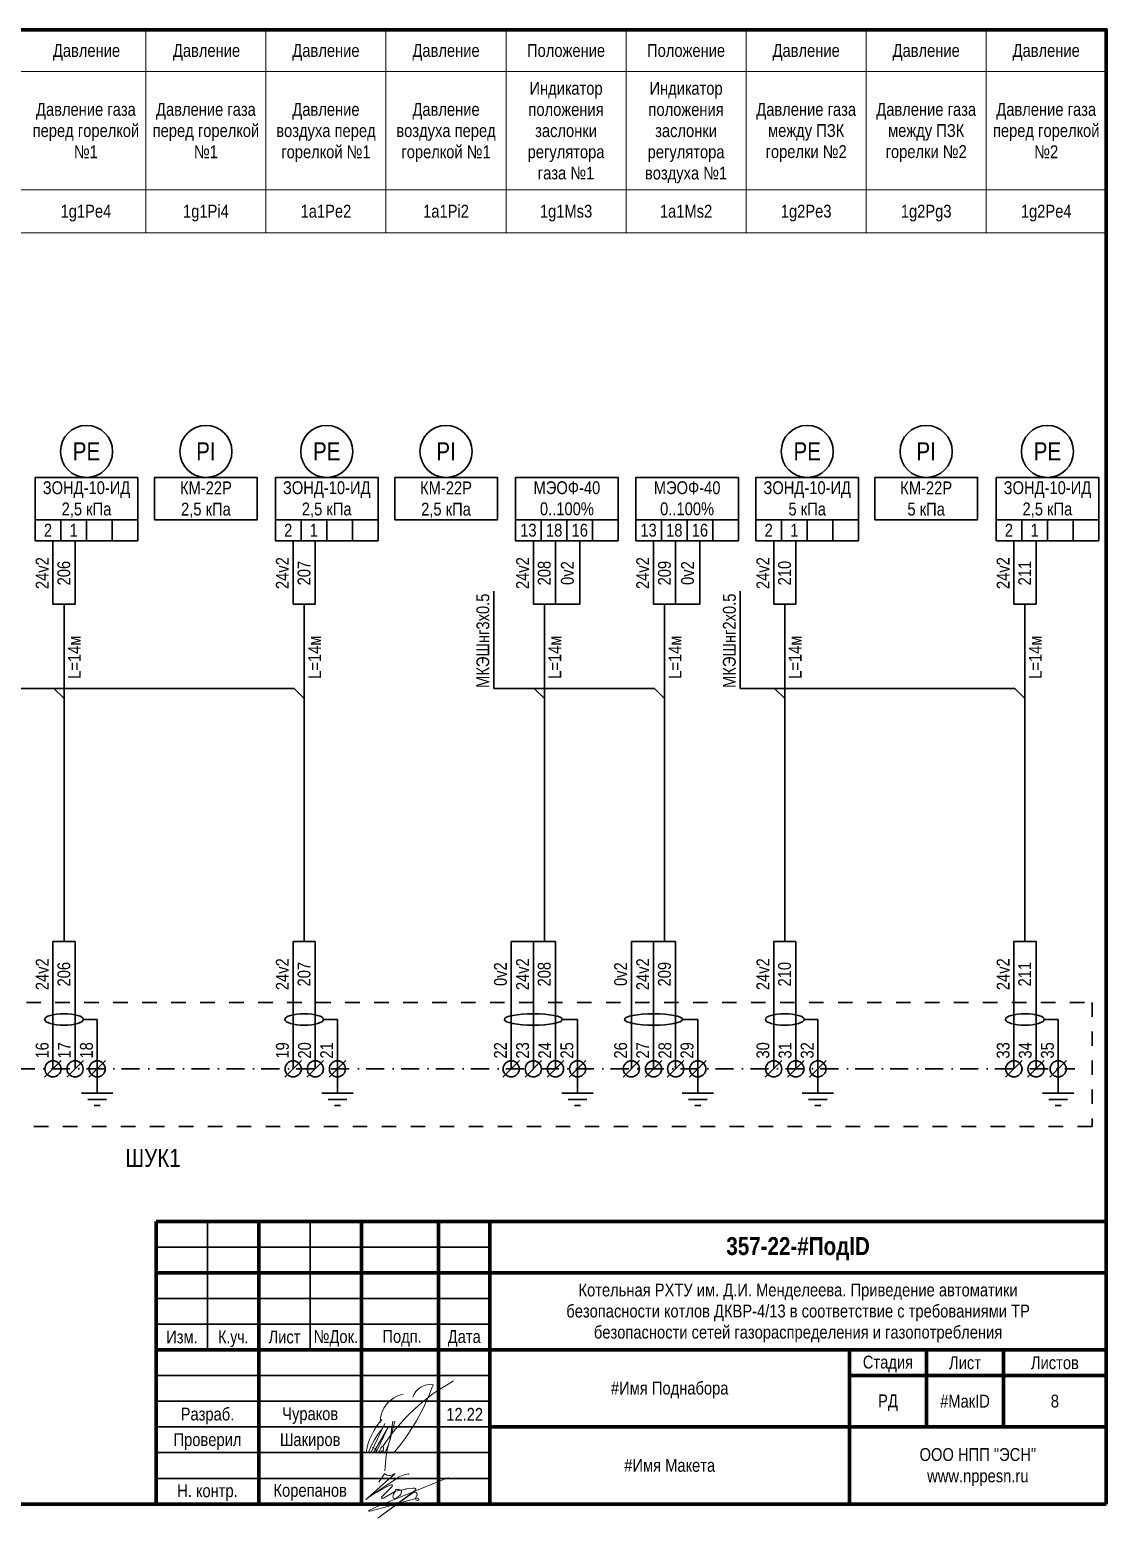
# Model space of a CAD drawing. Header units: millimetres. Extents: x -6000 to 26000, y -6000 to 26000.
# Drawn here: x 205.4 to 415, y -1564.5 to -1274.7 of the extents above; entities that cross this region are included whole.
import ezdxf

# ---------------------------------------------------------------- set-up
doc = ezdxf.new("R2010")
doc.units = ezdxf.units.MM
doc.header["$MEASUREMENT"] = 0
doc.linetypes.add('Штриховая', pattern=[5.644444, 2.822222, -2.822222])
doc.linetypes.add('Штрихпунктирная', pattern=[6.702778, 3.527778, -1.763889, 0, -1.411111])
for name, color, linetype, lineweight in [('0_Ном._пера__1', 7, 'Continuous', 15), ('0_Ном._пера__21', 7, 'Continuous', 30), ('0_Ном._пера__246', 7, 'Continuous', 100), ('2D - Общий_Ном._пера__1', 7, 'Continuous', 15), ('2D - Общий_Ном._пера__21', 7, 'Continuous', 30), ('Аннотация - Текст_Ном._пера__1', 7, 'Continuous', 15), ('Аннотация - Текст_Ном._пера__21', 7, 'Continuous', 30)]:
    doc.layers.add(name, color=color, linetype=linetype, lineweight=lineweight)
doc.layers.add('0_Ном._пера__9', color=7, linetype='Continuous', lineweight=15, true_color=0x3dad99)
doc.styles.add('СГЕНЕРИР_СТИЛЬ_1', font='')
doc.styles.add('СГЕНЕРИР_СТИЛЬ_4', font='')
doc.styles.get('СГЕНЕРИР_СТИЛЬ_1').set_extended_font_data('Arial Narrow')
doc.styles.get('СГЕНЕРИР_СТИЛЬ_4').set_extended_font_data('Arial Narrow', bold=True)

msp = doc.modelspace()

# ---------------------------------------------------------------- linework, layer by layer
at = {"layer": '0_Ном._пера__21', "color": 7, "linetype": 'Continuous', "lineweight": 30}
for p, q in [((415, -1506.69), (230, -1506.69)), ((230, -1506.69), (230, -1561.69)), ((240, -1506.69), (240, -1531.69)), ((250, -1506.69), (250, -1561.69)), ((260, -1506.69), (260, -1531.69)), ((270, -1506.69), (270, -1561.69)), ((285, -1506.69), (285, -1561.69)), ((295, -1506.69), (295, -1561.69)), ((230, -1511.69), (295, -1511.69)), ((415, -1516.69), (230, -1516.69)), ((230, -1521.69), (295, -1521.69)), ((295, -1526.69), (230, -1526.69)), ((415, -1531.69), (230, -1531.69)), ((365, -1561.69), (365, -1531.69)), ((380, -1531.69), (380, -1546.69)), ((395, -1531.69), (395, -1546.69)), ((295, -1536.69), (230, -1536.69)), ((415, -1536.69), (365, -1536.69)), ((295, -1541.69), (230, -1541.69)), ((295, -1546.69), (230, -1546.69)), ((415, -1546.69), (295, -1546.69)), ((295, -1551.69), (230, -1551.69)), ((295, -1556.69), (230, -1556.69))]:
    msp.add_line(p, q, dxfattribs=at)
at = {"layer": '0_Ном._пера__246', "color": 7, "linetype": 'Continuous', "lineweight": 100}
for p, q in [((415, -1506.69), (230, -1506.69)), ((230, -1506.69), (230, -1561.69)), ((250, -1506.69), (250, -1561.69)), ((270, -1506.69), (270, -1561.69)), ((285, -1506.69), (285, -1561.69)), ((295, -1506.69), (295, -1561.69)), ((415, -1516.69), (230, -1516.69)), ((415, -1531.69), (230, -1531.69)), ((365, -1561.69), (365, -1531.69)), ((380, -1531.69), (380, -1546.69)), ((395, -1531.69), (395, -1546.69)), ((415, -1536.69), (365, -1536.69)), ((415, -1546.69), (295, -1546.69))]:
    msp.add_line(p, q, dxfattribs=at)
at = {"layer": '0_Ном._пера__246', "color": 7, "linetype": 'Continuous', "lineweight": 100, "flags": 128}
msp.add_lwpolyline([(415, -1561.69), (415, -1274.69), (20, -1274.69), (20, -1561.69)], close=True, dxfattribs=at)
at = {"layer": '0_Ном._пера__9', "color": 135, "linetype": 'Continuous', "lineweight": 15, "true_color": 0x3dad99}
for p, q in [((274.54, -1546.03), (271.86, -1551.58)), ((272.35, -1551.68), (275.1, -1546.89)), ((275.1, -1546.89), (272.84, -1551.58)), ((275.49, -1549.33), (276.47, -1545.57)), ((275.49, -1549.33), (276.07, -1545.59)), ((274.53, -1551.84), (275.27, -1550.1)), ((273.33, -1551.68), (273.51, -1551.36)), ((274.27, -1550.75), (274.13, -1551.79))]:
    msp.add_line(p, q, dxfattribs=at)
at = {"layer": '0_Ном._пера__9', "color": 135, "linetype": 'Continuous', "lineweight": 15, "true_color": 0x3dad99, "flags": 128}
for points in [[(273.37, -1557.45), (274.48, -1555.82, -0.414214), (274.51, -1555.81), (274.64, -1555.9, 0.267949), (275.98, -1556), (276.48, -1555.76, -0.775573), (276.51, -1555.79), (271.17, -1560.54), (270.81, -1560.88), (270.95, -1560.74, 0.030067), (271.39, -1560.37), (276.91, -1556.68, -0.091908), (278.11, -1556.1), (279.12, -1555.83, -0.933541), (279.19, -1555.95)], [(271.87, -1560.06), (275.11, -1558.22, -0.08719), (275.64, -1557.99), (275.75, -1557.96, -0.702393), (275.98, -1558.3), (273.94, -1560.32, 0.136086), (273.9, -1560.43, 0.443716), (274.02, -1560.57), (274.18, -1560.57, 0.161222), (274.25, -1560.54), (276.29, -1559.35, -0.026522), (276.38, -1559.28, -0.768791), (276.46, -1559.35), (276.23, -1559.79, 0.105043), (276.11, -1560.21, 0.43472), (276.54, -1560.67, 0.16132), (276.66, -1560.63), (277.28, -1560.17, 0.102211), (277.56, -1559.85), (277.58, -1559.81, -0.023478), (277.62, -1559.75, 0.197304), (277.75, -1559.2, 0.161257), (277.69, -1559.09, 0.094433), (277.46, -1558.93), (277.44, -1558.92, 0.083774), (277.2, -1558.87, 0.05387), (276.8, -1558.89, 0.985858), (276.69, -1559.21), (278.65, -1558.77, -0.027151), (278.73, -1558.76), (280.02, -1558.61, -0.046388), (280.15, -1558.61), (280.38, -1558.63, -0.65616), (280.5, -1558.98), (273.14, -1564.46), (279.32, -1559.96), (280.16, -1559.4), (280.27, -1559.39, -0.038414), (280.38, -1559.38), (280.48, -1559.38), (280.5, -1559.38, -0.402341), (280.8, -1559.99, 0.020676), (280.78, -1560.05), (280.55, -1560.42, 0.467701), (280.83, -1561.03, 0.131652), (281.07, -1560.95, 0.726247), (280.97, -1560.57), (280.88, -1560.56, 0.115506), (280.74, -1560.57), (274.6, -1562.28), (271.6, -1563.11), (271.48, -1563.1, -0.747293), (271.44, -1562.95), (273.5, -1561.97), (286.93, -1556.5)]]:
    msp.add_lwpolyline(points, format="xyb", dxfattribs=at)
at = {"layer": '0_Ном._пера__9', "color": 135, "linetype": 'Continuous', "lineweight": 15, "true_color": 0x3dad99}
for centre, radius, start, end in [((306.41, -1571.52), 38.51, 118.6981, 146.8966), ((243.78, -1524.19), 42.61, 319.6537, 340.3805), ((283.34, -1541.97), 3.52, 80.6082, 161.7985), ((279.27, -1545.83), 5.66, 101.6434, 180.3746), ((283.79, -1553.93), 13.12, 138.6736, 169.7126), ((286.05, -1556.93), 15.59, 139.9163, 160.3208), ((296.11, -1555.57), 21.55, 163.167, 179.0964), ((272.19, -1551.38), 0.668, 353.3227, 96.6773), ((273.35, -1551.08), 0.661, 268.7016, 341.1724)]:
    msp.add_arc(centre, radius, start, end, dxfattribs=at)
msp.add_ellipse((273.9, -1551.15), major_axis=(0.248, 0.662), ratio=0.421875, dxfattribs=at)
at = {"layer": '2D - Общий_Ном._пера__1', "color": 7, "linetype": 'Continuous', "lineweight": 15}
for p, q in [((228.01, -1274.69), (228.01, -1314.23)), ((251.39, -1274.69), (251.39, -1314.23)), ((274.76, -1274.69), (274.76, -1314.23)), ((298.13, -1274.69), (298.13, -1314.23)), ((321.51, -1274.69), (321.51, -1314.23)), ((344.88, -1274.69), (344.88, -1314.23)), ((368.25, -1274.69), (368.25, -1314.23)), ((391.63, -1274.69), (391.63, -1314.23)), ((20, -1282.81), (415, -1282.81)), ((20, -1305.87), (415, -1305.87)), ((20, -1314.23), (415, -1314.23))]:
    msp.add_line(p, q, dxfattribs=at)
at = {"layer": '2D - Общий_Ном._пера__21', "color": 7, "linetype": 'Continuous', "lineweight": 30}
for p, q in [((206.45, -1361.85), (226.45, -1361.85)), ((206.45, -1374.2), (206.45, -1361.85)), ((226.45, -1361.85), (226.45, -1374.2)), ((253.22, -1361.85), (273.22, -1361.85)), ((253.22, -1374.2), (253.22, -1361.85)), ((273.22, -1361.85), (273.22, -1374.2)), ((299.99, -1361.85), (319.99, -1361.85)), ((299.99, -1374.2), (299.99, -1361.85)), ((319.99, -1361.85), (319.99, -1374.2)), ((323.39, -1361.85), (343.39, -1361.85)), ((323.39, -1374.2), (323.39, -1361.85)), ((343.39, -1361.85), (343.39, -1374.2)), ((346.78, -1361.85), (366.78, -1361.85)), ((346.78, -1374.2), (346.78, -1361.85)), ((366.78, -1361.85), (366.78, -1374.2)), ((393.55, -1361.85), (413.55, -1361.85)), ((393.55, -1374.2), (393.55, -1361.85)), ((413.55, -1361.85), (413.55, -1374.2)), ((206.45, -1370.08), (226.45, -1370.08)), ((211.45, -1374.2), (211.45, -1370.08)), ((216.45, -1374.2), (216.45, -1370.08)), ((221.45, -1374.2), (221.45, -1370.08)), ((253.22, -1370.08), (273.22, -1370.08)), ((258.22, -1374.2), (258.22, -1370.08)), ((263.22, -1374.2), (263.22, -1370.08)), ((268.22, -1374.2), (268.22, -1370.08)), ((299.99, -1370.08), (319.99, -1370.08)), ((304.99, -1374.2), (304.99, -1370.08)), ((309.99, -1374.2), (309.99, -1370.08)), ((314.99, -1374.2), (314.99, -1370.08)), ((323.39, -1370.08), (343.39, -1370.08)), ((328.39, -1374.2), (328.39, -1370.08)), ((333.39, -1374.2), (333.39, -1370.08)), ((338.39, -1374.2), (338.39, -1370.08)), ((346.78, -1370.08), (366.78, -1370.08)), ((351.78, -1374.2), (351.78, -1370.08)), ((356.78, -1374.2), (356.78, -1370.08)), ((361.78, -1374.2), (361.78, -1370.08)), ((393.55, -1370.08), (413.55, -1370.08)), ((398.55, -1374.2), (398.55, -1370.08)), ((403.55, -1374.2), (403.55, -1370.08)), ((408.55, -1374.2), (408.55, -1370.08)), ((226.45, -1374.2), (206.45, -1374.2)), ((209.91, -1386.48), (209.91, -1374.2)), ((214.22, -1386.48), (214.22, -1374.2)), ((273.22, -1374.2), (253.22, -1374.2)), ((256.68, -1386.48), (256.68, -1374.2)), ((260.99, -1386.48), (260.99, -1374.2)), ((319.99, -1374.2), (299.99, -1374.2)), ((303.45, -1386.48), (303.45, -1374.2)), ((307.76, -1386.48), (307.76, -1374.2)), ((312.49, -1386.48), (312.49, -1374.2)), ((343.39, -1374.2), (323.39, -1374.2)), ((326.85, -1386.48), (326.85, -1374.2)), ((331.16, -1386.48), (331.16, -1374.2)), ((335.89, -1386.48), (335.89, -1374.2)), ((366.78, -1374.2), (346.78, -1374.2)), ((350.25, -1386.48), (350.25, -1374.2)), ((354.56, -1386.48), (354.56, -1374.2)), ((413.55, -1374.2), (393.55, -1374.2)), ((397.02, -1386.48), (397.02, -1374.2)), ((401.33, -1386.48), (401.33, -1374.2)), ((295.75, -1383.96), (295.75, -1402.9)), ((343.74, -1383.96), (343.74, -1402.9)), ((209.91, -1386.48), (214.22, -1386.48)), ((212.07, -1386.48), (212.07, -1452.15)), ((256.68, -1386.48), (260.99, -1386.48)), ((258.84, -1386.48), (258.84, -1452.15)), ((303.45, -1386.48), (312.49, -1386.48)), ((305.61, -1386.48), (305.61, -1452.15)), ((326.85, -1386.48), (335.89, -1386.48)), ((329, -1386.48), (329, -1452.15)), ((350.25, -1386.48), (354.56, -1386.48)), ((352.4, -1386.48), (352.4, -1452.15)), ((397.02, -1386.48), (401.33, -1386.48)), ((399.17, -1386.48), (399.17, -1452.15)), ((34.11, -1402.9), (256.86, -1402.9)), ((212.07, -1404.87), (210.09, -1402.9)), ((258.84, -1404.87), (256.86, -1402.9)), ((295.75, -1402.9), (327.03, -1402.9)), ((305.61, -1404.87), (303.63, -1402.9)), ((329, -1404.87), (327.03, -1402.9)), ((343.74, -1402.9), (397.22, -1402.9)), ((352.4, -1404.87), (350.43, -1402.9)), ((399.17, -1404.87), (397.2, -1402.9)), ((209.91, -1476.98), (209.91, -1452.15)), ((209.91, -1452.15), (214.22, -1452.15)), ((214.22, -1476.98), (214.22, -1452.15)), ((256.68, -1476.98), (256.68, -1452.15)), ((256.68, -1452.15), (260.99, -1452.15)), ((260.99, -1476.98), (260.99, -1452.15)), ((299.14, -1476.98), (299.14, -1452.15)), ((299.14, -1452.15), (307.76, -1452.15)), ((303.45, -1476.98), (303.45, -1452.15)), ((307.76, -1476.98), (307.76, -1452.15)), ((322.54, -1476.98), (322.54, -1452.15)), ((322.54, -1452.15), (331.16, -1452.15)), ((326.85, -1476.98), (326.85, -1452.15)), ((331.16, -1476.98), (331.16, -1452.15)), ((350.25, -1476.98), (350.25, -1452.15)), ((350.25, -1452.15), (354.56, -1452.15)), ((354.56, -1476.98), (354.56, -1452.15)), ((397.02, -1476.98), (397.02, -1452.15)), ((397.02, -1452.15), (401.33, -1452.15)), ((401.33, -1476.98), (401.33, -1452.15)), ((215.83, -1467.36), (218.53, -1467.36)), ((218.53, -1467.36), (218.53, -1476.98)), ((262.6, -1467.36), (265.3, -1467.36)), ((265.3, -1467.36), (265.3, -1476.98)), ((309.09, -1467.36), (312.07, -1467.36)), ((312.07, -1467.36), (312.07, -1476.98)), ((332.48, -1467.36), (335.47, -1467.36)), ((335.47, -1467.36), (335.47, -1476.98)), ((356.17, -1467.36), (358.87, -1467.36)), ((358.87, -1467.36), (358.87, -1476.98)), ((402.94, -1467.36), (405.64, -1467.36)), ((405.64, -1467.36), (405.64, -1476.98)), ((208.28, -1478.61), (211.52, -1475.38)), ((212.59, -1478.61), (215.83, -1475.38)), ((216.9, -1478.61), (220.14, -1475.38)), ((218.53, -1476.98), (218.53, -1481.68)), ((255.05, -1478.61), (258.29, -1475.38)), ((259.36, -1478.61), (262.6, -1475.38)), ((263.68, -1478.61), (266.91, -1475.38)), ((265.3, -1476.98), (265.3, -1481.68)), ((297.51, -1478.61), (300.75, -1475.38)), ((301.83, -1478.61), (305.06, -1475.38)), ((306.14, -1478.61), (309.37, -1475.38)), ((310.45, -1478.61), (313.68, -1475.38)), ((312.07, -1476.98), (312.07, -1481.68)), ((320.91, -1478.61), (324.15, -1475.38)), ((325.22, -1478.61), (328.46, -1475.38)), ((329.53, -1478.61), (332.77, -1475.38)), ((333.84, -1478.61), (337.08, -1475.38)), ((335.47, -1476.98), (335.47, -1481.68)), ((348.62, -1478.61), (351.85, -1475.38)), ((352.93, -1478.61), (356.17, -1475.38)), ((357.24, -1478.61), (360.48, -1475.38)), ((358.87, -1476.98), (358.87, -1481.68)), ((395.39, -1478.61), (398.63, -1475.38)), ((399.7, -1478.61), (402.94, -1475.38)), ((404.01, -1478.61), (407.25, -1475.38)), ((405.64, -1476.98), (405.64, -1481.68)), ((215.48, -1481.68), (221.58, -1481.68)), ((216.71, -1482.91), (220.35, -1482.91)), ((262.25, -1481.68), (268.35, -1481.68)), ((263.49, -1482.91), (267.12, -1482.91)), ((309.02, -1481.68), (315.12, -1481.68)), ((310.26, -1482.91), (313.89, -1482.91)), ((332.42, -1481.68), (338.52, -1481.68)), ((333.65, -1482.91), (337.29, -1482.91)), ((355.82, -1481.68), (361.92, -1481.68)), ((357.05, -1482.91), (360.68, -1482.91)), ((402.59, -1481.68), (408.69, -1481.68)), ((403.82, -1482.91), (407.46, -1482.91)), ((217.95, -1484.14), (219.12, -1484.14)), ((264.72, -1484.14), (265.89, -1484.14)), ((311.49, -1484.14), (312.66, -1484.14)), ((334.89, -1484.14), (336.06, -1484.14)), ((358.28, -1484.14), (359.45, -1484.14)), ((405.05, -1484.14), (406.22, -1484.14))]:
    msp.add_line(p, q, dxfattribs=at)
at = {"layer": '2D - Общий_Ном._пера__21', "color": 7, "linetype": 'Штриховая', "lineweight": 30}
for p, q in [((24.11, -1464.05), (412.23, -1464.05)), ((412.23, -1464.05), (412.23, -1488.19)), ((412.23, -1488.19), (24.11, -1488.19))]:
    msp.add_line(p, q, dxfattribs=at)
at = {"layer": '2D - Общий_Ном._пера__21', "color": 7, "linetype": 'Штрихпунктирная', "lineweight": 30}
msp.add_line((32.79, -1476.98), (408.89, -1476.98), dxfattribs=at)
at = {"layer": '2D - Общий_Ном._пера__21', "color": 7, "linetype": 'Continuous', "lineweight": 30}
for centre, radius in [((216.45, -1356.78), 5.07), ((239.7, -1356.78), 5.07), ((263.22, -1356.78), 5.07), ((286.45, -1356.78), 5.07), ((356.78, -1356.78), 5.07), ((379.94, -1356.78), 5.07), ((403.55, -1356.78), 5.07), ((209.91, -1476.98), 1.57), ((214.22, -1476.98), 1.57), ((218.53, -1476.98), 1.57), ((256.68, -1476.98), 1.57), ((260.99, -1476.98), 1.57), ((265.3, -1476.98), 1.57), ((299.14, -1476.98), 1.57), ((303.45, -1476.98), 1.57), ((307.76, -1476.98), 1.57), ((312.07, -1476.98), 1.57), ((322.54, -1476.98), 1.57), ((326.85, -1476.98), 1.57), ((331.16, -1476.98), 1.57), ((335.47, -1476.98), 1.57), ((350.25, -1476.98), 1.57), ((354.56, -1476.98), 1.57), ((358.87, -1476.98), 1.57), ((397.02, -1476.98), 1.57), ((401.33, -1476.98), 1.57), ((405.64, -1476.98), 1.57)]:
    msp.add_circle(centre, radius, dxfattribs=at)
for centre, major_axis, ratio in [((212.07, -1467.36), (3.77, 0), 0.293314), ((258.84, -1467.36), (3.77, 0), 0.293314), ((303.45, -1467.36), (5.64, 0), 0.196058), ((326.85, -1467.36), (5.64, 0), 0.196058), ((352.4, -1467.36), (3.77, 0), 0.293314), ((399.17, -1467.36), (3.77, 0), 0.293314)]:
    msp.add_ellipse(centre, major_axis=major_axis, ratio=ratio, dxfattribs=at)
at = {"layer": 'Аннотация - Текст_Ном._пера__21', "color": 7, "linetype": 'Continuous', "lineweight": 30, "flags": 128}
for points in [[(229.7, -1361.85), (249.7, -1361.85), (249.7, -1370.08), (229.7, -1370.08)], [(276.45, -1361.85), (296.45, -1361.85), (296.45, -1370.08), (276.45, -1370.08)], [(369.94, -1361.85), (389.94, -1361.85), (389.94, -1370.08), (369.94, -1370.08)]]:
    msp.add_lwpolyline(points, close=True, dxfattribs=at)

# ---------------------------------------------------------------- texts
at = {"layer": '0_Ном._пера__1', "color": 7, "linetype": 'Continuous', "lineweight": 15, "attachment_point": 5}
for s, insert, char_height, style in [('\\A1;{\\pqc;\\fArial Narrow|b1|i0|c204|p34;357-22\\fArial Narrow|b1|i0|c204|p34;-\\fArial Narrow|b1|i0|c204|p34;#ПодID}', (355, -1511.98), 3.5, 'СГЕНЕРИР_СТИЛЬ_4'), ('\\A1;{\\pqc;\\fArial Narrow|b0|i0|c204|p34;Изм.}', (235.04, -1529.18), 2.5, 'СГЕНЕРИР_СТИЛЬ_1'), ('\\A1;{\\W0.950000x;\\pqc;\\fArial Narrow|b0|i0|c204|p34;К.уч.}', (245.04, -1529.52), 2.5, 'СГЕНЕРИР_СТИЛЬ_1'), ('\\A1;{\\pqc;\\fArial Narrow|b0|i0|c204|p34;Лист}', (255, -1529.18), 2.5, 'СГЕНЕРИР_СТИЛЬ_1'), ('\\A1;{\\pqc;\\fArial Narrow|b0|i0|c204|p34;№Док.}', (265, -1529.45), 2.5, 'СГЕНЕРИР_СТИЛЬ_1'), ('\\A1;{\\pqc;\\fArial Narrow|b0|i0|c204|p34; Подп.}', (277.5, -1529.42), 2.5, 'СГЕНЕРИР_СТИЛЬ_1'), ('\\A1;{\\pqc;\\fArial Narrow|b0|i0|c204|p34;Дата}', (290, -1529.45), 2.5, 'СГЕНЕРИР_СТИЛЬ_1'), ('\\A1;{\\pqc;\\fArial Narrow|b0|i0|c204|p34;Стадия}', (372.5, -1534.42), 2.5, 'СГЕНЕРИР_СТИЛЬ_1'), ('\\A1;{\\pqc;\\fArial Narrow|b0|i0|c204|p34;Лист}', (387.5, -1534.2), 2.5, 'СГЕНЕРИР_СТИЛЬ_1'), ('\\A1;{\\pqc;\\fArial Narrow|b0|i0|c204|p34;Листов}', (405, -1534.2), 2.5, 'СГЕНЕРИР_СТИЛЬ_1'), ('\\A1;{\\pqc;\\fArial Narrow|b0|i0|c204|p34;#Имя Поднабора}', (330, -1539.5), 2.5, 'СГЕНЕРИР_СТИЛЬ_1'), ('\\A1;{\\pqc;\\fArial Narrow|b0|i0|c204|p34;РД}', (372.5, -1541.97), 2.5, 'СГЕНЕРИР_СТИЛЬ_1'), ('\\A1;{\\pqc;\\fArial Narrow|b0|i0|c204|p34;#МакID}', (387.5, -1541.68), 2.5, 'СГЕНЕРИР_СТИЛЬ_1'), ('\\A1;{\\pqc;\\fArial Narrow|b0|i0|c204|p34;#Имя Макета}', (330, -1554.18), 2.5, 'СГЕНЕРИР_СТИЛЬ_1')]:
    msp.add_mtext(s, dxfattribs=dict(at, insert=insert, char_height=char_height, style=style))
at = {"layer": '0_Ном._пера__1', "color": 7, "linetype": 'Continuous', "lineweight": 15, "insert": (355, -1524.5), "char_height": 2.5, "width": 102.1134, "attachment_point": 5, "line_spacing_factor": 0.984993, "style": 'СГЕНЕРИР_СТИЛЬ_1'}
msp.add_mtext('\\A1;{\\pqc;\\fArial Narrow|b0|i0|c204|p34;Котельная РХТУ им. Д.И. Менделеева. Приведение автоматики безопасности котлов ДКВР-4/13 в соответствие с требованиями ТР безопасности сетей газораспределения и газопотребления}', dxfattribs=at)
at = {"layer": '0_Ном._пера__1', "color": 7, "linetype": 'Continuous', "lineweight": 15, "insert": (390, -1554.51), "char_height": 2.5, "attachment_point": 5, "line_spacing_factor": 0.996855, "style": 'СГЕНЕРИР_СТИЛЬ_1'}
msp.add_mtext('\\A1;{\\pqc;\\fArial Narrow|b0|i0|c204|p34;ООО НПП "ЭСН"\\P\\pqc;\\fArial Narrow|b0|i0|c204|p34;www.nppesn.ru}', dxfattribs=at)
at = {"layer": 'Аннотация - Текст_Ном._пера__1', "color": 7, "linetype": 'Continuous', "lineweight": 15, "attachment_point": 2, "style": 'СГЕНЕРИР_СТИЛЬ_1'}
for s, insert, char_height in [('\\A1;{\\pqc;\\fArial Narrow|b0|i0|c204|p34;Давление}', (216.45, -1277.47), 2.5), ('\\A1;{\\pqc;\\fArial Narrow|b0|i0|c204|p34;Давление}', (239.82, -1277.47), 2.5), ('\\A1;{\\pqc;\\fArial Narrow|b0|i0|c204|p34;Давление}', (263.07, -1277.47), 2.5), ('\\A1;{\\pqc;\\fArial Narrow|b0|i0|c204|p34;Давление}', (286.45, -1277.47), 2.5), ('\\A1;{\\pqc;\\fArial Narrow|b0|i0|c204|p34;Положение}', (309.82, -1277.47), 2.5), ('\\A1;{\\pqc;\\fArial Narrow|b0|i0|c204|p34;Положение}', (333.19, -1277.47), 2.5), ('\\A1;{\\pqc;\\fArial Narrow|b0|i0|c204|p34;Давление}', (356.57, -1277.47), 2.5), ('\\A1;{\\pqc;\\fArial Narrow|b0|i0|c204|p34;Давление}', (379.94, -1277.47), 2.5), ('\\A1;{\\pqc;\\fArial Narrow|b0|i0|c204|p34;Давление}', (403.31, -1277.47), 2.5), ('\\A1;{\\pqc;\\fArial Narrow|b0|i0|c204|p34;1g1P\\fArial Narrow|b0|i0|c204|p34;e4}', (216.33, -1308.76), 2.5), ('\\A1;{\\pqc;\\fArial Narrow|b0|i0|c204|p34;1g1P\\fArial Narrow|b0|i0|c204|p34;i\\fArial Narrow|b0|i0|c204|p34;4}', (239.7, -1308.76), 2.5), ('\\A1;{\\pqc;\\fArial Narrow|b0|i0|c204|p34;1\\fArial Narrow|b0|i0|c204|p34;a\\fArial Narrow|b0|i0|c204|p34;1Pe\\fArial Narrow|b0|i0|c204|p34;2}', (263.07, -1308.76), 2.5), ('\\A1;{\\pqc;\\fArial Narrow|b0|i0|c204|p34;1a1P\\fArial Narrow|b0|i0|c204|p34;i\\fArial Narrow|b0|i0|c204|p34;2}', (286.45, -1308.76), 2.5), ('\\A1;{\\pqc;\\fArial Narrow|b0|i0|c204|p34;1\\fArial Narrow|b0|i0|c204|p34;g\\fArial Narrow|b0|i0|c204|p34;1\\fArial Narrow|b0|i0|c204|p34;Ms3}', (309.82, -1308.76), 2.5), ('\\A1;{\\pqc;\\fArial Narrow|b0|i0|c204|p34;1\\fArial Narrow|b0|i0|c204|p34;a\\fArial Narrow|b0|i0|c204|p34;1Ms\\fArial Narrow|b0|i0|c204|p34;2}', (333.19, -1308.76), 2.5), ('\\A1;{\\pqc;\\fArial Narrow|b0|i0|c204|p34;1\\fArial Narrow|b0|i0|c204|p34;g2Pe3}', (356.57, -1308.76), 2.5), ('\\A1;{\\pqc;\\fArial Narrow|b0|i0|c204|p34;1g2P\\fArial Narrow|b0|i0|c204|p34;g\\fArial Narrow|b0|i0|c204|p34;3}', (379.94, -1308.76), 2.5), ('\\A1;{\\pqc;\\fArial Narrow|b0|i0|c204|p34;1g\\fArial Narrow|b0|i0|c204|p34;2\\fArial Narrow|b0|i0|c204|p34;Pe4}', (403.31, -1308.76), 2.5), ('\\A1;{\\pqc;\\fArial Narrow|b0|i0|c204|p34;P\\fArial Narrow|b0|i0|c204|p34;E}', (216.45, -1354.99), 3.5), ('\\A1;{\\pqc;\\fArial Narrow|b0|i0|c204|p34;P\\fArial Narrow|b0|i0|c204|p34;I}', (239.7, -1354.99), 3.5), ('\\A1;{\\pqc;\\fArial Narrow|b0|i0|c204|p34;P\\fArial Narrow|b0|i0|c204|p34;E}', (263.22, -1354.99), 3.5), ('\\A1;{\\pqc;\\fArial Narrow|b0|i0|c204|p34;P\\fArial Narrow|b0|i0|c204|p34;I}', (286.45, -1354.99), 3.5), ('\\A1;{\\pqc;\\fArial Narrow|b0|i0|c204|p34;P\\fArial Narrow|b0|i0|c204|p34;E}', (356.78, -1354.99), 3.5), ('\\A1;{\\pqc;\\fArial Narrow|b0|i0|c204|p34;P\\fArial Narrow|b0|i0|c204|p34;I}', (379.94, -1354.99), 3.5), ('\\A1;{\\pqc;\\fArial Narrow|b0|i0|c204|p34;P\\fArial Narrow|b0|i0|c204|p34;E}', (403.55, -1354.99), 3.5), ('\\A1;{\\pqc;\\fArial Narrow|b0|i0|c204|p34;2}', (208.95, -1370.86), 2.5), ('\\A1;{\\pqc;\\fArial Narrow|b0|i0|c204|p34;1}', (213.95, -1370.86), 2.5), ('\\A1;{\\pqc;\\fArial Narrow|b0|i0|c204|p34;2}', (255.72, -1370.86), 2.5), ('\\A1;{\\pqc;\\fArial Narrow|b0|i0|c204|p34;1}', (260.72, -1370.86), 2.5), ('\\A1;{\\pqc;\\fArial Narrow|b0|i0|c204|p34;1\\fArial Narrow|b0|i0|c204|p34;3}', (302.49, -1370.86), 2.5), ('\\A1;{\\pqc;\\fArial Narrow|b0|i0|c204|p34;18}', (307.49, -1370.86), 2.5), ('\\A1;{\\pqc;\\fArial Narrow|b0|i0|c204|p34;16}', (312.49, -1370.86), 2.5), ('\\A1;{\\pqc;\\fArial Narrow|b0|i0|c204|p34;1\\fArial Narrow|b0|i0|c204|p34;3}', (325.89, -1370.86), 2.5), ('\\A1;{\\pqc;\\fArial Narrow|b0|i0|c204|p34;18}', (330.89, -1370.86), 2.5), ('\\A1;{\\pqc;\\fArial Narrow|b0|i0|c204|p34;16}', (335.89, -1370.86), 2.5), ('\\A1;{\\pqc;\\fArial Narrow|b0|i0|c204|p34;2}', (349.28, -1370.86), 2.5), ('\\A1;{\\pqc;\\fArial Narrow|b0|i0|c204|p34;1}', (354.28, -1370.86), 2.5), ('\\A1;{\\pqc;\\fArial Narrow|b0|i0|c204|p34;2}', (396.05, -1370.86), 2.5), ('\\A1;{\\pqc;\\fArial Narrow|b0|i0|c204|p34;1}', (401.05, -1370.86), 2.5), ('\\A1;{\\pqc;\\fArial Narrow|b0|i0|c204|p34;ШУК1}', (229.39, -1492.56), 3.5), ('\\A1;{\\pqc;\\fArial Narrow|b0|i0|c204|p34;8}', (405, -1540.4), 2.5), ('\\A1;{\\pqc;\\fArial Narrow|b0|i0|c204|p34;Разраб.}', (240, -1542.93), 2.5), ('\\A1;{\\pqc;\\fArial Narrow|b0|i0|c204|p34;Чураков}', (260, -1542.86), 2.5), ('\\A1;{\\pqc;\\fArial Narrow|b0|i0|c204|p34;12.22}', (290.08, -1542.99), 2.5), ('\\A1;{\\pqc;\\fArial Narrow|b0|i0|c204|p34;Проверил}', (240, -1547.9), 2.5), ('\\A1;{\\pqc;\\fArial Narrow|b0|i0|c204|p34;Шакиров}', (260, -1547.9), 2.5), ('\\A1;{\\pqc;\\fArial Narrow|b0|i0|c204|p34;Н. контр.}', (240, -1557.85), 2.5), ('\\A1;{\\pqc;\\fArial Narrow|b0|i0|c204|p34;Корепанов}', (260, -1557.77), 2.5)]:
    msp.add_mtext(s, dxfattribs=dict(at, insert=insert, char_height=char_height))
at = {"layer": 'Аннотация - Текст_Ном._пера__1', "color": 7, "linetype": 'Continuous', "lineweight": 15, "char_height": 2.5, "width": 23.3734, "attachment_point": 2, "style": 'СГЕНЕРИР_СТИЛЬ_1'}
for s, insert, line_spacing_factor in [('\\A1;{\\pqc;\\fArial Narrow|b0|i0|c204|p34;Индикатор положения заслонки регулятора\\P\\pqc;\\fArial Narrow|b0|i0|c204|p34;газа №1}', (309.82, -1284.83), 0.989236), ('\\A1;{\\pqc;\\fArial Narrow|b0|i0|c204|p34;Индикатор положения заслонки регулятора воздуха №1}', (333.19, -1284.83), 0.989719), ('\\A1;{\\pqc;\\fArial Narrow|b0|i0|c204|p34;Давление газа \\fArial Narrow|b0|i0|c204|p34;перед горелкой\\fArial Narrow|b0|i0|c204|p34; №1}', (216.33, -1288.94), 0.990261), ('\\A1;{\\pqc;\\fArial Narrow|b0|i0|c204|p34;Давление газа \\fArial Narrow|b0|i0|c204|p34;перед горелкой\\fArial Narrow|b0|i0|c204|p34; №1}', (239.7, -1288.94), 0.990261), ('\\A1;{\\pqc;\\fArial Narrow|b0|i0|c204|p34;Давление \\fArial Narrow|b0|i0|c204|p34;воздуха \\fArial Narrow|b0|i0|c204|p34;перед горелкой №1}', (263.07, -1288.94), 0.991143), ('\\A1;{\\pqc;\\fArial Narrow|b0|i0|c204|p34;Давление \\fArial Narrow|b0|i0|c204|p34;воздуха \\fArial Narrow|b0|i0|c204|p34;перед горелкой №1}', (286.45, -1288.94), 0.991143), ('\\A1;{\\pqc;\\fArial Narrow|b0|i0|c204|p34;Давление газа между ПЗК горелки №\\fArial Narrow|b0|i0|c204|p34;2}', (356.57, -1288.94), 0.986094), ('\\A1;{\\pqc;\\fArial Narrow|b0|i0|c204|p34;Давление газа между ПЗК горелки №\\fArial Narrow|b0|i0|c204|p34;2}', (379.94, -1288.94), 0.986094), ('\\A1;{\\pqc;\\fArial Narrow|b0|i0|c204|p34;Давление газа перед горелкой №\\fArial Narrow|b0|i0|c204|p34;2}', (403.31, -1288.94), 0.990261)]:
    msp.add_mtext(s, dxfattribs=dict(at, insert=insert, line_spacing_factor=line_spacing_factor))
at = {"layer": 'Аннотация - Текст_Ном._пера__1', "color": 7, "linetype": 'Continuous', "lineweight": 15, "char_height": 2.5, "attachment_point": 2, "style": 'СГЕНЕРИР_СТИЛЬ_1'}
for s, insert, line_spacing_factor in [('\\A1;{\\pqc;\\fArial Narrow|b0|i0|c204|p34;ЗОНД-10-ИД\\P\\pqc;\\fArial Narrow|b0|i0|c204|p34;2,5 кПа}', (216.45, -1362.59), 0.99361), ('\\A1;{\\pqc;\\fArial Narrow|b0|i0|c204|p34;КМ-22Р\\P\\pqc;\\fArial Narrow|b0|i0|c204|p34;2,5 кПа}', (239.7, -1362.62), 0.993371), ('\\A1;{\\pqc;\\fArial Narrow|b0|i0|c204|p34;ЗОНД-10-ИД\\P\\pqc;\\fArial Narrow|b0|i0|c204|p34;2,5 кПа}', (263.22, -1362.59), 0.99361), ('\\A1;{\\pqc;\\fArial Narrow|b0|i0|c204|p34;КМ-22Р\\P\\pqc;\\fArial Narrow|b0|i0|c204|p34;2,5 кПа}', (286.45, -1362.62), 0.993371), ('\\A1;{\\pqc;\\fArial Narrow|b0|i0|c204|p34;МЭО\\fArial Narrow|b0|i0|c204|p34;Ф\\fArial Narrow|b0|i0|c204|p34;-40\\P\\pqc;\\fArial Narrow|b0|i0|c204|p34;0..100%}', (309.99, -1362.59), 0.985168), ('\\A1;{\\pqc;\\fArial Narrow|b0|i0|c204|p34;МЭО\\fArial Narrow|b0|i0|c204|p34;Ф\\fArial Narrow|b0|i0|c204|p34;-40\\P\\pqc;\\fArial Narrow|b0|i0|c204|p34;0..100%}', (333.39, -1362.59), 0.985168), ('\\A1;{\\pqc;\\fArial Narrow|b0|i0|c204|p34;ЗОНД-10-ИД\\P\\pqc;\\fArial Narrow|b0|i0|c204|p34;5 кПа}', (356.78, -1362.59), 0.995028), ('\\A1;{\\pqc;\\fArial Narrow|b0|i0|c204|p34;КМ-22Р\\P\\pqc;\\fArial Narrow|b0|i0|c204|p34;5 кПа}', (379.94, -1362.62), 0.994788), ('\\A1;{\\pqc;\\fArial Narrow|b0|i0|c204|p34;ЗОНД-10-ИД\\P\\pqc;\\fArial Narrow|b0|i0|c204|p34;2,5 кПа}', (403.55, -1362.59), 0.99361)]:
    msp.add_mtext(s, dxfattribs=dict(at, insert=insert, line_spacing_factor=line_spacing_factor))
at = {"layer": 'Аннотация - Текст_Ном._пера__1', "color": 7, "linetype": 'Continuous', "lineweight": 15, "char_height": 2.5, "attachment_point": 2, "rotation": 90, "style": 'СГЕНЕРИР_СТИЛЬ_1'}
for s, insert in [('\\A1;{\\pqc;\\fArial Narrow|b0|i0|c204|p34;24\\fArial Narrow|b0|i0|c204|p34;v2}', (206.56, -1380.47)), ('\\A1;{\\pqc;\\fArial Narrow|b0|i0|c204|p34;20\\fArial Narrow|b0|i0|c204|p34;6}', (210.78, -1380.47)), ('\\A1;{\\pqc;\\fArial Narrow|b0|i0|c204|p34;24\\fArial Narrow|b0|i0|c204|p34;v2}', (253.33, -1380.47)), ('\\A1;{\\pqc;\\fArial Narrow|b0|i0|c204|p34;20\\fArial Narrow|b0|i0|c204|p34;7}', (257.55, -1380.47)), ('\\A1;{\\pqc;\\fArial Narrow|b0|i0|c204|p34;24\\fArial Narrow|b0|i0|c204|p34;v2}', (300.1, -1380.47)), ('\\A1;{\\pqc;\\fArial Narrow|b0|i0|c204|p34;2\\fArial Narrow|b0|i0|c204|p34;08}', (304.32, -1380.47)), ('\\A1;{\\pqc;\\fArial Narrow|b0|i0|c204|p34;0\\fArial Narrow|b0|i0|c204|p34;v2}', (308.83, -1380.46)), ('\\A1;{\\pqc;\\fArial Narrow|b0|i0|c204|p34;24\\fArial Narrow|b0|i0|c204|p34;v2}', (323.5, -1380.47)), ('\\A1;{\\pqc;\\fArial Narrow|b0|i0|c204|p34;2\\fArial Narrow|b0|i0|c204|p34;09}', (327.72, -1380.47)), ('\\A1;{\\pqc;\\fArial Narrow|b0|i0|c204|p34;0\\fArial Narrow|b0|i0|c204|p34;v2}', (332.22, -1380.46)), ('\\A1;{\\pqc;\\fArial Narrow|b0|i0|c204|p34;24\\fArial Narrow|b0|i0|c204|p34;v2}', (346.9, -1380.47)), ('\\A1;{\\pqc;\\fArial Narrow|b0|i0|c204|p34;21\\fArial Narrow|b0|i0|c204|p34;0}', (351.11, -1380.47)), ('\\A1;{\\pqc;\\fArial Narrow|b0|i0|c204|p34;24\\fArial Narrow|b0|i0|c204|p34;v2}', (393.67, -1380.47)), ('\\A1;{\\pqc;\\fArial Narrow|b0|i0|c204|p34;2\\fArial Narrow|b0|i0|c204|p34;1\\fArial Narrow|b0|i0|c204|p34;1}', (397.88, -1380.47)), ('\\A1;{\\pqc;\\fArial Narrow|b0|i0|c204|p34;МКЭШнг3х0.5}', (292.37, -1393.64)), ('\\A1;{\\pqc;\\fArial Narrow|b0|i0|c204|p34;МКЭШнг\\fArial Narrow|b0|i0|c204|p34;2\\fArial Narrow|b0|i0|c204|p34;х0.5}', (340.36, -1393.64)), ('\\A1;{\\pqc;\\fArial Narrow|b0|i0|c204|p34;L=1\\fArial Narrow|b0|i0|c204|p34;4\\fArial Narrow|b0|i0|c204|p34;м}', (212.84, -1396.84)), ('\\A1;{\\pqc;\\fArial Narrow|b0|i0|c204|p34;L=1\\fArial Narrow|b0|i0|c204|p34;4\\fArial Narrow|b0|i0|c204|p34;м}', (259.61, -1396.84)), ('\\A1;{\\pqc;\\fArial Narrow|b0|i0|c204|p34;L=1\\fArial Narrow|b0|i0|c204|p34;4\\fArial Narrow|b0|i0|c204|p34;м}', (306.38, -1396.84)), ('\\A1;{\\pqc;\\fArial Narrow|b0|i0|c204|p34;L=1\\fArial Narrow|b0|i0|c204|p34;4\\fArial Narrow|b0|i0|c204|p34;м}', (329.78, -1396.84)), ('\\A1;{\\pqc;\\fArial Narrow|b0|i0|c204|p34;L=1\\fArial Narrow|b0|i0|c204|p34;4\\fArial Narrow|b0|i0|c204|p34;м}', (353.17, -1396.84)), ('\\A1;{\\pqc;\\fArial Narrow|b0|i0|c204|p34;L=1\\fArial Narrow|b0|i0|c204|p34;4\\fArial Narrow|b0|i0|c204|p34;м}', (399.94, -1396.84)), ('\\A1;{\\pqc;\\fArial Narrow|b0|i0|c204|p34;24\\fArial Narrow|b0|i0|c204|p34;v2}', (206.56, -1458.55)), ('\\A1;{\\pqc;\\fArial Narrow|b0|i0|c204|p34;20\\fArial Narrow|b0|i0|c204|p34;6}', (210.78, -1458.55)), ('\\A1;{\\pqc;\\fArial Narrow|b0|i0|c204|p34;24\\fArial Narrow|b0|i0|c204|p34;v2}', (253.33, -1458.55)), ('\\A1;{\\pqc;\\fArial Narrow|b0|i0|c204|p34;20\\fArial Narrow|b0|i0|c204|p34;7}', (257.55, -1458.55)), ('\\A1;{\\pqc;\\fArial Narrow|b0|i0|c204|p34;0\\fArial Narrow|b0|i0|c204|p34;v2}', (295.79, -1458.54)), ('\\A1;{\\pqc;\\fArial Narrow|b0|i0|c204|p34;24\\fArial Narrow|b0|i0|c204|p34;v2}', (300.1, -1458.55)), ('\\A1;{\\pqc;\\fArial Narrow|b0|i0|c204|p34;2\\fArial Narrow|b0|i0|c204|p34;08}', (304.32, -1458.55)), ('\\A1;{\\pqc;\\fArial Narrow|b0|i0|c204|p34;0\\fArial Narrow|b0|i0|c204|p34;v2}', (319.19, -1458.54)), ('\\A1;{\\pqc;\\fArial Narrow|b0|i0|c204|p34;24\\fArial Narrow|b0|i0|c204|p34;v2}', (323.5, -1458.55)), ('\\A1;{\\pqc;\\fArial Narrow|b0|i0|c204|p34;2\\fArial Narrow|b0|i0|c204|p34;09}', (327.72, -1458.55)), ('\\A1;{\\pqc;\\fArial Narrow|b0|i0|c204|p34;24\\fArial Narrow|b0|i0|c204|p34;v2}', (346.9, -1458.55)), ('\\A1;{\\pqc;\\fArial Narrow|b0|i0|c204|p34;21\\fArial Narrow|b0|i0|c204|p34;0}', (351.11, -1458.55)), ('\\A1;{\\pqc;\\fArial Narrow|b0|i0|c204|p34;24\\fArial Narrow|b0|i0|c204|p34;v2}', (393.67, -1458.55)), ('\\A1;{\\pqc;\\fArial Narrow|b0|i0|c204|p34;2\\fArial Narrow|b0|i0|c204|p34;1\\fArial Narrow|b0|i0|c204|p34;1}', (397.88, -1458.55)), ('\\A1;{\\pqc;\\fArial Narrow|b0|i0|c204|p34;1\\fArial Narrow|b0|i0|c204|p34;6}', (206.56, -1473.38)), ('\\A1;{\\pqc;\\fArial Narrow|b0|i0|c204|p34;17}', (210.87, -1473.38)), ('\\A1;{\\pqc;\\fArial Narrow|b0|i0|c204|p34;18}', (215.18, -1473.38)), ('\\A1;{\\pqc;\\fArial Narrow|b0|i0|c204|p34;1\\fArial Narrow|b0|i0|c204|p34;9}', (253.33, -1473.38)), ('\\A1;{\\pqc;\\fArial Narrow|b0|i0|c204|p34;2\\fArial Narrow|b0|i0|c204|p34;0}', (257.64, -1473.38)), ('\\A1;{\\pqc;\\fArial Narrow|b0|i0|c204|p34;21}', (261.96, -1473.38)), ('\\A1;{\\pqc;\\fArial Narrow|b0|i0|c204|p34;22}', (295.79, -1473.38)), ('\\A1;{\\pqc;\\fArial Narrow|b0|i0|c204|p34;2\\fArial Narrow|b0|i0|c204|p34;3}', (300.1, -1473.38)), ('\\A1;{\\pqc;\\fArial Narrow|b0|i0|c204|p34;2\\fArial Narrow|b0|i0|c204|p34;4}', (304.42, -1473.38)), ('\\A1;{\\pqc;\\fArial Narrow|b0|i0|c204|p34;2\\fArial Narrow|b0|i0|c204|p34;5}', (308.73, -1473.38)), ('\\A1;{\\pqc;\\fArial Narrow|b0|i0|c204|p34;2\\fArial Narrow|b0|i0|c204|p34;6}', (319.19, -1473.38)), ('\\A1;{\\pqc;\\fArial Narrow|b0|i0|c204|p34;2\\fArial Narrow|b0|i0|c204|p34;7}', (323.5, -1473.38)), ('\\A1;{\\pqc;\\fArial Narrow|b0|i0|c204|p34;2\\fArial Narrow|b0|i0|c204|p34;8}', (327.81, -1473.38)), ('\\A1;{\\pqc;\\fArial Narrow|b0|i0|c204|p34;2\\fArial Narrow|b0|i0|c204|p34;9}', (332.12, -1473.38)), ('\\A1;{\\pqc;\\fArial Narrow|b0|i0|c204|p34;30}', (346.9, -1473.38)), ('\\A1;{\\pqc;\\fArial Narrow|b0|i0|c204|p34;31}', (351.21, -1473.38)), ('\\A1;{\\pqc;\\fArial Narrow|b0|i0|c204|p34;3\\fArial Narrow|b0|i0|c204|p34;2}', (355.52, -1473.38)), ('\\A1;{\\pqc;\\fArial Narrow|b0|i0|c204|p34;3\\fArial Narrow|b0|i0|c204|p34;3}', (393.67, -1473.38)), ('\\A1;{\\pqc;\\fArial Narrow|b0|i0|c204|p34;3\\fArial Narrow|b0|i0|c204|p34;4}', (397.98, -1473.38)), ('\\A1;{\\pqc;\\fArial Narrow|b0|i0|c204|p34;3\\fArial Narrow|b0|i0|c204|p34;5}', (402.29, -1473.38))]:
    msp.add_mtext(s, dxfattribs=dict(at, insert=insert))

doc.saveas('drawing.dxf')
